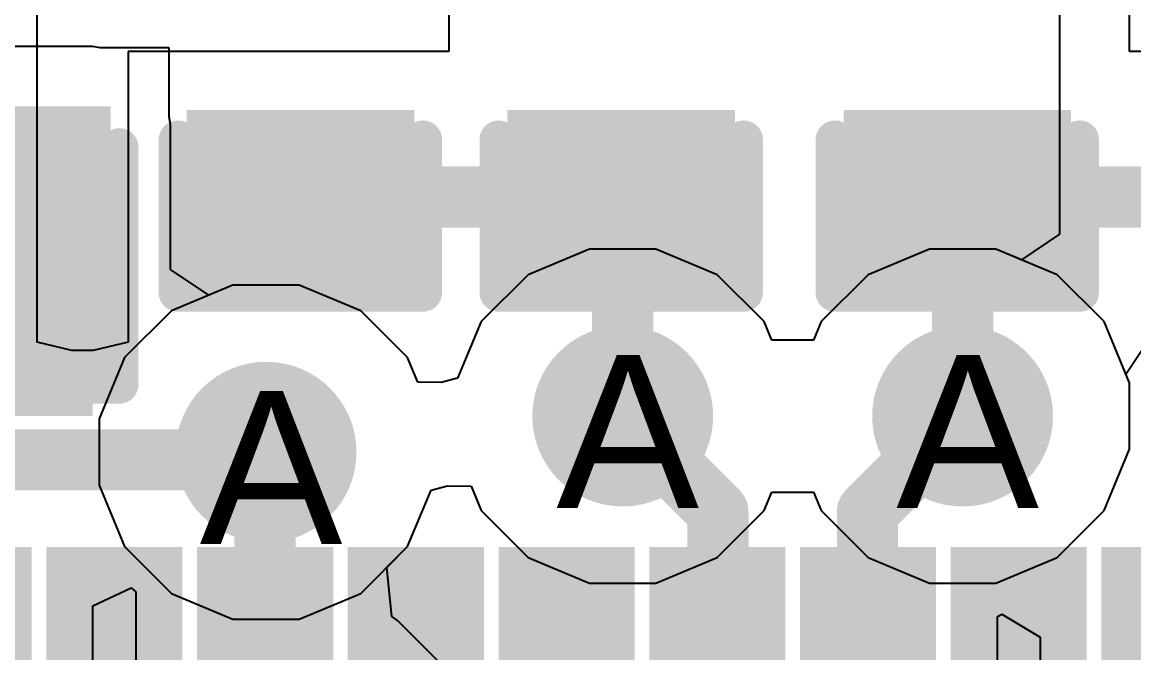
# Model space of a CAD drawing. Header units: inches. Extents: x 0 to 208, y 0 to 213.
# Drawn here: x 1.6133 to 1.7585, y 3.1545 to 3.237 of the extents above; entities that cross this region are included whole.
import ezdxf

# ---------------------------------------------------------------- set-up
doc = ezdxf.new("R2010")
doc.units = ezdxf.units.IN
doc.header["$MEASUREMENT"] = 0
for name, color, linetype in [('Bottom Layer', 5, 'Continuous'), ('Bottom Overlay', 54, 'Continuous'), ('Bottom Paste', 16, 'Continuous'), ('Bottom Solder', 6, 'Continuous'), ('Drill Drawing', 1, 'Continuous'), ('L2_GND1', 16, 'Continuous'), ('L3_SIG1', 76, 'Continuous'), ('L4_PWR', 90, 'Continuous'), ('L5_GND2', 156, 'Continuous'), ('L6_SIG2', 130, 'Continuous'), ('L7_GND3', 216, 'Continuous'), ('Top Layer', 1, 'Continuous'), ('Top Overlay', 2, 'Continuous'), ('Top Paste', 8, 'Continuous'), ('Top Solder', 216, 'Continuous'), ('Via Holes', 16, 'Continuous')]:
    doc.layers.add(name, color=color, linetype=linetype)
doc.styles.add('Arial', font='', dxfattribs={"height": 0.2})
doc.styles.get('Arial').set_extended_font_data('Arial')

# ---------------------------------------------------------------- blocks, each defined once
blk = doc.blocks.new('AS0B826_S78B_7H_8')
at = {"layer": 'Top Layer'}
for points in [[(-1.29627285, 1.0386207), (-1.28249335, 1.0386207), (-1.28249335, 0.9598807), (-1.29627285, 0.9598807)], [(-1.27658285, 1.0386207), (-1.26280335, 1.0386207), (-1.26280335, 0.9598807), (-1.27658285, 0.9598807)], [(-1.25690285, 1.0386207), (-1.24312335, 1.0386207), (-1.24312335, 0.9598807), (-1.25690285, 0.9598807)], [(-1.23721285, 1.0386207), (-1.22343335, 1.0386207), (-1.22343335, 0.9598807), (-1.23721285, 0.9598807)], [(-1.21753285, 1.0386207), (-1.20375335, 1.0386207), (-1.20375335, 0.9598807), (-1.21753285, 0.9598807)], [(-1.19784285, 1.0386207), (-1.18406335, 1.0386207), (-1.18406335, 0.9598807), (-1.19784285, 0.9598807)], [(-1.17816285, 1.0386207), (-1.16438335, 1.0386207), (-1.16438335, 0.9598807), (-1.17816285, 0.9598807)], [(-1.15847285, 1.0386207), (-1.14469335, 1.0386207), (-1.14469335, 0.9598807), (-1.15847285, 0.9598807)]]:
    blk.add_hatch(color=1, dxfattribs=at).paths.add_polyline_path(points)
at = {"layer": 'Top Paste'}
for points in [[(-1.29627285, 1.0386207), (-1.28249335, 1.0386207), (-1.28249335, 0.9598807), (-1.29627285, 0.9598807)], [(-1.27658285, 1.0386207), (-1.26280335, 1.0386207), (-1.26280335, 0.9598807), (-1.27658285, 0.9598807)], [(-1.25690285, 1.0386207), (-1.24312335, 1.0386207), (-1.24312335, 0.9598807), (-1.25690285, 0.9598807)], [(-1.23721285, 1.0386207), (-1.22343335, 1.0386207), (-1.22343335, 0.9598807), (-1.23721285, 0.9598807)], [(-1.21753285, 1.0386207), (-1.20375335, 1.0386207), (-1.20375335, 0.9598807), (-1.21753285, 0.9598807)], [(-1.19784285, 1.0386207), (-1.18406335, 1.0386207), (-1.18406335, 0.9598807), (-1.19784285, 0.9598807)], [(-1.17816285, 1.0386207), (-1.16438335, 1.0386207), (-1.16438335, 0.9598807), (-1.17816285, 0.9598807)], [(-1.15847285, 1.0386207), (-1.14469335, 1.0386207), (-1.14469335, 0.9598807), (-1.15847285, 0.9598807)]]:
    blk.add_hatch(color=8, dxfattribs=at).paths.add_polyline_path(points)
at = {"layer": 'Top Solder'}
for points in [[(-1.31795285, 1.0406207), (-1.30017335, 1.0406207), (-1.30017335, 0.9578807), (-1.31795285, 0.9578807)], [(-1.29827285, 1.0406207), (-1.28049335, 1.0406207), (-1.28049335, 0.9578807), (-1.29827285, 0.9578807)], [(-1.27858285, 1.0406207), (-1.26080335, 1.0406207), (-1.26080335, 0.9578807), (-1.27858285, 0.9578807)], [(-1.25890285, 1.0406207), (-1.24112335, 1.0406207), (-1.24112335, 0.9578807), (-1.25890285, 0.9578807)], [(-1.23921285, 1.0406207), (-1.22143335, 1.0406207), (-1.22143335, 0.9578807), (-1.23921285, 0.9578807)], [(-1.21953285, 1.0406207), (-1.20175335, 1.0406207), (-1.20175335, 0.9578807), (-1.21953285, 0.9578807)], [(-1.19984285, 1.0406207), (-1.18206335, 1.0406207), (-1.18206335, 0.9578807), (-1.19984285, 0.9578807)], [(-1.18016285, 1.0406207), (-1.16238335, 1.0406207), (-1.16238335, 0.9578807), (-1.18016285, 0.9578807)], [(-1.16047285, 1.0406207), (-1.14269335, 1.0406207), (-1.14269335, 0.9578807), (-1.16047285, 0.9578807)]]:
    blk.add_hatch(color=216, dxfattribs=at).paths.add_polyline_path(points)
blk = doc.blocks.new('C___0603_67')
at = {"layer": 'Top Layer'}
for points in [[(-0.0150009, 0.0175004), (-0.0150009, -0.0174996), (-0.0450009, -0.0174996), (-0.0450009, 0.0175004)], [(0.0449991, 0.0175004), (0.0449991, -0.0174996), (0.0149991, -0.0174996), (0.0149991, 0.0175004)]]:
    blk.add_hatch(color=1, dxfattribs=at).paths.add_polyline_path(points)
at = {"layer": 'Top Paste'}
for points in [[(-0.0150009, 0.0175004), (-0.0150009, -0.0174996), (-0.0450009, -0.0174996), (-0.0450009, 0.0175004)], [(0.0449991, 0.0175004), (0.0449991, -0.0174996), (0.0149991, -0.0174996), (0.0149991, 0.0175004)]]:
    blk.add_hatch(color=8, dxfattribs=at).paths.add_polyline_path(points)
at = {"layer": 'Top Solder'}
for points in [[(-0.0126387, 0.0198626), (-0.0126387, -0.0198618), (-0.0473631, -0.0198618), (-0.0473631, 0.0198626)], [(0.0473613, 0.0198626), (0.0473613, -0.0198618), (0.0126369, -0.0198618), (0.0126369, 0.0198626)]]:
    blk.add_hatch(color=216, dxfattribs=at).paths.add_polyline_path(points)
at = {"layer": 'Top Overlay'}
for points in [[(-0.0490009, -0.0209996, 0.005, 0.005, 0), (-0.0490009, 0.0210004, 0.005, 0.005, 0)], [(-0.0180009, 0.0210004, 0.005, 0.005, 0), (-0.0490009, 0.0210004, 0.005, 0.005, 0)], [(0.0489991, 0.0210004, 0.005, 0.005, 0), (0.0179991, 0.0210004, 0.005, 0.005, 0)], [(0.0489991, -0.0209996, 0.005, 0.005, 0), (0.0489991, 0.0210004, 0.005, 0.005, 0)], [(-0.0180009, -0.0209996, 0.005, 0.005, 0), (-0.0490009, -0.0209996, 0.005, 0.005, 0)], [(0.0489991, -0.0209996, 0.005, 0.005, 0), (0.0179991, -0.0209996, 0.005, 0.005, 0)]]:
    blk.add_lwpolyline(points, format="xyseb", dxfattribs=at)
for points in [[(-0.0502509, 0.0210004, 0.0025, 0.0025, 1), (-0.0477509, 0.0210004, 0.0025, 0.0025, 1)], [(-0.0502509, 0.0210004, 0.0025, 0.0025, 1), (-0.0477509, 0.0210004, 0.0025, 0.0025, 1)], [(-0.0192509, 0.0210004, 0.0025, 0.0025, 1), (-0.0167509, 0.0210004, 0.0025, 0.0025, 1)], [(0.0167491, 0.0210004, 0.0025, 0.0025, 1), (0.0192491, 0.0210004, 0.0025, 0.0025, 1)], [(0.0477491, 0.0210004, 0.0025, 0.0025, 1), (0.0502491, 0.0210004, 0.0025, 0.0025, 1)], [(0.0477491, 0.0210004, 0.0025, 0.0025, 1), (0.0502491, 0.0210004, 0.0025, 0.0025, 1)], [(-0.0502509, -0.0209996, 0.0025, 0.0025, 1), (-0.0477509, -0.0209996, 0.0025, 0.0025, 1)], [(-0.0502509, -0.0209996, 0.0025, 0.0025, 1), (-0.0477509, -0.0209996, 0.0025, 0.0025, 1)], [(-0.0192509, -0.0209996, 0.0025, 0.0025, 1), (-0.0167509, -0.0209996, 0.0025, 0.0025, 1)], [(0.0167491, -0.0209996, 0.0025, 0.0025, 1), (0.0192491, -0.0209996, 0.0025, 0.0025, 1)], [(0.0477491, -0.0209996, 0.0025, 0.0025, 1), (0.0502491, -0.0209996, 0.0025, 0.0025, 1)], [(0.0477491, -0.0209996, 0.0025, 0.0025, 1), (0.0502491, -0.0209996, 0.0025, 0.0025, 1)]]:
    blk.add_lwpolyline(points, format="xyseb", close=True, dxfattribs=at)
blk = doc.blocks.new('C___0402_B_390')
at = {"layer": 'Bottom Layer'}
for points in [[(-0.009499900000000002, 0.0124984), (-0.009499899999999999, -0.0125016), (-0.0274999, -0.0125016), (-0.0274999, 0.0124984)], [(0.0275001, 0.0124984), (0.0275001, -0.0125016), (0.009500100000000001, -0.0125016), (0.0095001, 0.0124984)]]:
    blk.add_hatch(color=5, dxfattribs=at).paths.add_polyline_path(points)
at = {"layer": 'Bottom Paste'}
for points in [[(-0.009499900000000002, 0.0124984), (-0.009499899999999999, -0.0125016), (-0.0274999, -0.0125016), (-0.0274999, 0.0124984)], [(0.0275001, 0.0124984), (0.0275001, -0.0125016), (0.009500100000000001, -0.0125016), (0.0095001, 0.0124984)]]:
    blk.add_hatch(color=16, dxfattribs=at).paths.add_polyline_path(points)
at = {"layer": 'Bottom Solder'}
for points in [[(-0.007137700000000001, 0.0148606), (-0.007137699999999999, -0.0148638), (-0.0298621, -0.0148638), (-0.0298621, 0.0148606)], [(0.0298623, 0.0148606), (0.0298623, -0.0148638), (0.007137900000000002, -0.0148638), (0.007137899999999998, 0.0148606)]]:
    blk.add_hatch(color=6, dxfattribs=at).paths.add_polyline_path(points)
at = {"layer": 'Bottom Overlay'}
for points in [[(-0.0309999, -0.0160016, 0.005, 0.005, 0), (-0.0309999, 0.0159984, 0.005, 0.005, 0)], [(-0.0109999, 0.0159984, 0.005, 0.005, 0), (-0.0309999, 0.0159984, 0.005, 0.005, 0)], [(0.0310001, 0.0159984, 0.005, 0.005, 0), (0.0110001, 0.0159984, 0.005, 0.005, 0)], [(0.0310001, -0.0160016, 0.005, 0.005, 0), (0.0310001, 0.0159984, 0.005, 0.005, 0)], [(-0.0109999, -0.0160016, 0.005, 0.005, 0), (-0.0309999, -0.0160016, 0.005, 0.005, 0)], [(0.0310001, -0.0160016, 0.005, 0.005, 0), (0.0110001, -0.0160016, 0.005, 0.005, 0)]]:
    blk.add_lwpolyline(points, format="xyseb", dxfattribs=at)
for points in [[(-0.0322499, 0.0159984, 0.0025, 0.0025, 1), (-0.0297499, 0.0159984, 0.0025, 0.0025, 1)], [(-0.0322499, 0.0159984, 0.0025, 0.0025, 1), (-0.0297499, 0.0159984, 0.0025, 0.0025, 1)], [(-0.0122499, 0.0159984, 0.0025, 0.0025, 1), (-0.0097499, 0.0159984, 0.0025, 0.0025, 1)], [(0.0097501, 0.0159984, 0.0025, 0.0025, 1), (0.0122501, 0.0159984, 0.0025, 0.0025, 1)], [(0.0297501, 0.0159984, 0.0025, 0.0025, 1), (0.0322501, 0.0159984, 0.0025, 0.0025, 1)], [(0.0297501, 0.0159984, 0.0025, 0.0025, 1), (0.0322501, 0.0159984, 0.0025, 0.0025, 1)], [(-0.0322499, -0.0160016, 0.0025, 0.0025, 1), (-0.0297499, -0.0160016, 0.0025, 0.0025, 1)], [(-0.0322499, -0.0160016, 0.0025, 0.0025, 1), (-0.0297499, -0.0160016, 0.0025, 0.0025, 1)], [(-0.0122499, -0.0160016, 0.0025, 0.0025, 1), (-0.0097499, -0.0160016, 0.0025, 0.0025, 1)], [(0.0097501, -0.0160016, 0.0025, 0.0025, 1), (0.0122501, -0.0160016, 0.0025, 0.0025, 1)], [(0.0297501, -0.0160016, 0.0025, 0.0025, 1), (0.0322501, -0.0160016, 0.0025, 0.0025, 1)], [(0.0297501, -0.0160016, 0.0025, 0.0025, 1), (0.0322501, -0.0160016, 0.0025, 0.0025, 1)]]:
    blk.add_lwpolyline(points, format="xyseb", close=True, dxfattribs=at)
blk = doc.blocks.new('C___0402_B_391')
at = {"layer": 'Bottom Layer'}
for points in [[(-0.009500000000000001, 0.0125011), (-0.009499999999999998, -0.0124989), (-0.0275, -0.0124989), (-0.0275, 0.0125011)], [(0.0275, 0.0125011), (0.0275, -0.0124989), (0.009500000000000001, -0.0124989), (0.009499999999999998, 0.0125011)]]:
    blk.add_hatch(color=5, dxfattribs=at).paths.add_polyline_path(points)
at = {"layer": 'Bottom Paste'}
for points in [[(-0.009500000000000001, 0.0125011), (-0.009499999999999998, -0.0124989), (-0.0275, -0.0124989), (-0.0275, 0.0125011)], [(0.0275, 0.0125011), (0.0275, -0.0124989), (0.009500000000000001, -0.0124989), (0.009499999999999998, 0.0125011)]]:
    blk.add_hatch(color=16, dxfattribs=at).paths.add_polyline_path(points)
at = {"layer": 'Bottom Solder'}
for points in [[(-0.007137800000000001, 0.0148633), (-0.007137799999999999, -0.0148611), (-0.0298622, -0.0148611), (-0.0298622, 0.0148633)], [(0.0298622, 0.0148633), (0.0298622, -0.0148611), (0.007137800000000001, -0.0148611), (0.007137799999999999, 0.0148633)]]:
    blk.add_hatch(color=6, dxfattribs=at).paths.add_polyline_path(points)
at = {"layer": 'Bottom Overlay'}
for points in [[(-0.031, -0.0159989, 0.005, 0.005, 0), (-0.031, 0.0160011, 0.005, 0.005, 0)], [(-0.011, 0.0160011, 0.005, 0.005, 0), (-0.031, 0.0160011, 0.005, 0.005, 0)], [(0.031, 0.0160011, 0.005, 0.005, 0), (0.011, 0.0160011, 0.005, 0.005, 0)], [(0.031, -0.0159989, 0.005, 0.005, 0), (0.031, 0.0160011, 0.005, 0.005, 0)], [(-0.011, -0.0159989, 0.005, 0.005, 0), (-0.031, -0.0159989, 0.005, 0.005, 0)], [(0.031, -0.0159989, 0.005, 0.005, 0), (0.011, -0.0159989, 0.005, 0.005, 0)]]:
    blk.add_lwpolyline(points, format="xyseb", dxfattribs=at)
for points in [[(-0.03225, 0.0160011, 0.0025, 0.0025, 1), (-0.02975, 0.0160011, 0.0025, 0.0025, 1)], [(-0.03225, 0.0160011, 0.0025, 0.0025, 1), (-0.02975, 0.0160011, 0.0025, 0.0025, 1)], [(-0.01225, 0.0160011, 0.0025, 0.0025, 1), (-0.00975, 0.0160011, 0.0025, 0.0025, 1)], [(0.00975, 0.0160011, 0.0025, 0.0025, 1), (0.01225, 0.0160011, 0.0025, 0.0025, 1)], [(0.02975, 0.0160011, 0.0025, 0.0025, 1), (0.03225, 0.0160011, 0.0025, 0.0025, 1)], [(0.02975, 0.0160011, 0.0025, 0.0025, 1), (0.03225, 0.0160011, 0.0025, 0.0025, 1)], [(-0.03225, -0.0159989, 0.0025, 0.0025, 1), (-0.02975, -0.0159989, 0.0025, 0.0025, 1)], [(-0.03225, -0.0159989, 0.0025, 0.0025, 1), (-0.02975, -0.0159989, 0.0025, 0.0025, 1)], [(-0.01225, -0.0159989, 0.0025, 0.0025, 1), (-0.00975, -0.0159989, 0.0025, 0.0025, 1)], [(0.00975, -0.0159989, 0.0025, 0.0025, 1), (0.01225, -0.0159989, 0.0025, 0.0025, 1)], [(0.02975, -0.0159989, 0.0025, 0.0025, 1), (0.03225, -0.0159989, 0.0025, 0.0025, 1)], [(0.02975, -0.0159989, 0.0025, 0.0025, 1), (0.03225, -0.0159989, 0.0025, 0.0025, 1)]]:
    blk.add_lwpolyline(points, format="xyseb", close=True, dxfattribs=at)
blk = doc.blocks.new('CAP_0402_B_562')
at = {"layer": 'Bottom Layer'}
for points in [[(-0.009500800000000002, 0.0124993), (-0.009500799999999998, -0.0125007), (-0.0275008, -0.0125007), (-0.0275008, 0.0124993)], [(0.0274992, 0.0124993), (0.0274992, -0.0125007), (0.009499200000000001, -0.0125007), (0.0094992, 0.0124993)]]:
    blk.add_hatch(color=5, dxfattribs=at).paths.add_polyline_path(points)
at = {"layer": 'Bottom Paste'}
for points in [[(-0.009500800000000002, 0.0124993), (-0.009500799999999998, -0.0125007), (-0.0275008, -0.0125007), (-0.0275008, 0.0124993)], [(0.0274992, 0.0124993), (0.0274992, -0.0125007), (0.009499200000000001, -0.0125007), (0.0094992, 0.0124993)]]:
    blk.add_hatch(color=16, dxfattribs=at).paths.add_polyline_path(points)
at = {"layer": 'Bottom Solder'}
for points in [[(-0.007138600000000002, 0.0148615), (-0.007138599999999998, -0.0148629), (-0.029863, -0.0148629), (-0.029863, 0.0148615)], [(0.0298614, 0.0148615), (0.0298614, -0.0148629), (0.007137000000000002, -0.0148629), (0.007136999999999998, 0.0148615)]]:
    blk.add_hatch(color=6, dxfattribs=at).paths.add_polyline_path(points)
at = {"layer": 'Bottom Overlay'}
for points in [[(-0.0110008, 0.0159993, 0.005, 0.005, 0), (-0.0310008, 0.0159993, 0.005, 0.005, 0)], [(-0.0310008, -0.0160007, 0.005, 0.005, 0), (-0.0310008, 0.0159993, 0.005, 0.005, 0)], [(0.0309992, 0.0159993, 0.005, 0.005, 0), (0.0109992, 0.0159993, 0.005, 0.005, 0)], [(0.0309992, -0.0160007, 0.005, 0.005, 0), (0.0309992, 0.0159993, 0.005, 0.005, 0)], [(-0.0110008, -0.0160007, 0.005, 0.005, 0), (-0.0310008, -0.0160007, 0.005, 0.005, 0)], [(0.0309992, -0.0160007, 0.005, 0.005, 0), (0.0109992, -0.0160007, 0.005, 0.005, 0)]]:
    blk.add_lwpolyline(points, format="xyseb", dxfattribs=at)
for points in [[(-0.0322508, 0.0159993, 0.0025, 0.0025, 1), (-0.0297508, 0.0159993, 0.0025, 0.0025, 1)], [(-0.0322508, 0.0159993, 0.0025, 0.0025, 1), (-0.0297508, 0.0159993, 0.0025, 0.0025, 1)], [(-0.0122508, 0.0159993, 0.0025, 0.0025, 1), (-0.0097508, 0.0159993, 0.0025, 0.0025, 1)], [(0.0097492, 0.0159993, 0.0025, 0.0025, 1), (0.0122492, 0.0159993, 0.0025, 0.0025, 1)], [(0.0297492, 0.0159993, 0.0025, 0.0025, 1), (0.0322492, 0.0159993, 0.0025, 0.0025, 1)], [(0.0297492, 0.0159993, 0.0025, 0.0025, 1), (0.0322492, 0.0159993, 0.0025, 0.0025, 1)], [(-0.0322508, -0.0160007, 0.0025, 0.0025, 1), (-0.0297508, -0.0160007, 0.0025, 0.0025, 1)], [(-0.0322508, -0.0160007, 0.0025, 0.0025, 1), (-0.0297508, -0.0160007, 0.0025, 0.0025, 1)], [(-0.0122508, -0.0160007, 0.0025, 0.0025, 1), (-0.0097508, -0.0160007, 0.0025, 0.0025, 1)], [(0.0097492, -0.0160007, 0.0025, 0.0025, 1), (0.0122492, -0.0160007, 0.0025, 0.0025, 1)], [(0.0297492, -0.0160007, 0.0025, 0.0025, 1), (0.0322492, -0.0160007, 0.0025, 0.0025, 1)], [(0.0297492, -0.0160007, 0.0025, 0.0025, 1), (0.0322492, -0.0160007, 0.0025, 0.0025, 1)]]:
    blk.add_lwpolyline(points, format="xyseb", close=True, dxfattribs=at)

msp = doc.modelspace()

# ---------------------------------------------------------------- hatches: boundary and pattern name
at = {"layer": 'Bottom Layer'}
h = msp.add_hatch(color=5, dxfattribs=at)
edge = h.paths.add_edge_path()
edge.add_arc((1.6917458, 3.1854822), 0.011811, 0, 360)
h = msp.add_hatch(color=5, dxfattribs=at)
edge = h.paths.add_edge_path()
edge.add_arc((1.7361358, 3.1854822), 0.011811, 0, 360)
h = msp.add_hatch(color=5, dxfattribs=at)
edge = h.paths.add_edge_path()
edge.add_arc((1.6451698, 3.1807762), 0.011811, 0, 360)
at = {"layer": 'L2_GND1'}
h = msp.add_hatch(color=16, dxfattribs=at)
edge = h.paths.add_edge_path()
edge.add_arc((1.6917458, 3.1854822), 0.011811, 0, 360)
h = msp.add_hatch(color=16, dxfattribs=at)
edge = h.paths.add_edge_path()
edge.add_arc((1.7361358, 3.1854822), 0.011811, 0, 360)
h = msp.add_hatch(color=16, dxfattribs=at)
edge = h.paths.add_edge_path()
edge.add_arc((1.6451698, 3.1807762), 0.011811, 0, 360)
at = {"layer": 'L3_SIG1'}
h = msp.add_hatch(color=76, dxfattribs=at)
edge = h.paths.add_edge_path()
edge.add_arc((1.6917458, 3.1854822), 0.011811, 0, 360)
h = msp.add_hatch(color=76, dxfattribs=at)
edge = h.paths.add_edge_path()
edge.add_arc((1.7361358, 3.1854822), 0.011811, 0, 360)
h = msp.add_hatch(color=76, dxfattribs=at)
edge = h.paths.add_edge_path()
edge.add_arc((1.6451698, 3.1807762), 0.011811, 0, 360)
at = {"layer": 'L4_PWR'}
h = msp.add_hatch(color=90, dxfattribs=at)
edge = h.paths.add_edge_path()
edge.add_arc((1.6917458, 3.1854822), 0.011811, 0, 360)
h = msp.add_hatch(color=90, dxfattribs=at)
edge = h.paths.add_edge_path()
edge.add_arc((1.7361358, 3.1854822), 0.011811, 0, 360)
h = msp.add_hatch(color=90, dxfattribs=at)
edge = h.paths.add_edge_path()
edge.add_arc((1.6451698, 3.1807762), 0.011811, 0, 360)
at = {"layer": 'L5_GND2'}
h = msp.add_hatch(color=156, dxfattribs=at)
edge = h.paths.add_edge_path()
edge.add_arc((1.6917458, 3.1854822), 0.011811, 0, 360)
h = msp.add_hatch(color=156, dxfattribs=at)
edge = h.paths.add_edge_path()
edge.add_arc((1.7361358, 3.1854822), 0.011811, 0, 360)
h = msp.add_hatch(color=156, dxfattribs=at)
edge = h.paths.add_edge_path()
edge.add_arc((1.6451698, 3.1807762), 0.011811, 0, 360)
at = {"layer": 'L6_SIG2'}
h = msp.add_hatch(color=130, dxfattribs=at)
edge = h.paths.add_edge_path()
edge.add_arc((1.6917458, 3.1854822), 0.011811, 0, 360)
h = msp.add_hatch(color=130, dxfattribs=at)
edge = h.paths.add_edge_path()
edge.add_arc((1.7361358, 3.1854822), 0.011811, 0, 360)
h = msp.add_hatch(color=130, dxfattribs=at)
edge = h.paths.add_edge_path()
edge.add_arc((1.6451698, 3.1807762), 0.011811, 0, 360)
at = {"layer": 'L7_GND3'}
h = msp.add_hatch(color=216, dxfattribs=at)
edge = h.paths.add_edge_path()
edge.add_arc((1.6917458, 3.1854822), 0.011811, 0, 360)
h = msp.add_hatch(color=216, dxfattribs=at)
edge = h.paths.add_edge_path()
edge.add_arc((1.7361358, 3.1854822), 0.011811, 0, 360)
h = msp.add_hatch(color=216, dxfattribs=at)
edge = h.paths.add_edge_path()
edge.add_arc((1.6451698, 3.1807762), 0.011811, 0, 360)
at = {"layer": 'Top Layer'}
msp.add_hatch(color=1, dxfattribs=at).paths.add_polyline_path([(1.5435258, 3.1854822), (1.6225018, 3.1854822), (1.6225018, 3.2236202), (1.5435258, 3.2236202)])
h = msp.add_hatch(color=1, dxfattribs=at)
edge = h.paths.add_edge_path()
edge.add_arc((1.6917458, 3.1854822), 0.011811, 0, 360)
h = msp.add_hatch(color=1, dxfattribs=at)
edge = h.paths.add_edge_path()
edge.add_arc((1.7361358, 3.1854822), 0.011811, 0, 360)
h = msp.add_hatch(color=1, dxfattribs=at)
edge = h.paths.add_edge_path()
edge.add_arc((1.6451698, 3.1807762), 0.011811, 0, 360)
at = {"layer": 'Via Holes'}
h = msp.add_hatch(color=7, dxfattribs=at)
edge = h.paths.add_edge_path()
edge.add_arc((1.6917458, 3.1854822), 0.0059055, 0, 360)
h = msp.add_hatch(color=7, dxfattribs=at)
edge = h.paths.add_edge_path()
edge.add_arc((1.7361358, 3.1854822), 0.0059055, 0, 360)
h = msp.add_hatch(color=7, dxfattribs=at)
edge = h.paths.add_edge_path()
edge.add_arc((1.6451698, 3.1807762), 0.0059055, 0, 360)

# ---------------------------------------------------------------- linework, layer by layer
at = {"layer": 'Bottom Layer'}
for p, q in [((1.6690458, 3.2701302), (1.6690458, 3.2331302)), ((1.7579418, 3.2331302), (1.7579418, 3.2701302)), ((1.6152538, 3.1951303), (1.6152538, 3.2411453)), ((1.6690458, 3.2331302), (1.6271498, 3.2331302)), ((1.6271498, 3.2331302), (1.6271498, 3.1951303)), ((1.7998378, 3.2331302), (1.7579418, 3.2331302)), ((1.6198066, 3.1940505), (1.6152538, 3.1951303)), ((1.6271498, 3.1951303), (1.622597, 3.1940505)), ((1.7574696, 3.1909728), (1.7602475, 3.1951302)), ((1.622597, 3.1940505), (1.6198066, 3.1940505)), ((1.7579468, 3.1898207), (1.7574696, 3.1909728)), ((1.7579468, 3.1811437), (1.7579468, 3.1898207)), ((1.7546263, 3.1731273), (1.7579468, 3.1811437)), ((1.6667264, 3.1758236), (1.668863, 3.1763933)), ((1.668863, 3.1763933), (1.6719325, 3.1763209)), ((1.6719325, 3.1763209), (1.6732553, 3.1731273)), ((1.6636603, 3.1684213), (1.6667264, 3.1758236)), ((1.7102363, 3.1731273), (1.7112348, 3.1755379)), ((1.7112348, 3.1755379), (1.7166468, 3.1755379)), ((1.7166468, 3.1755379), (1.7176453, 3.1731273)), ((1.6732553, 3.1731273), (1.6793909, 3.1669917)), ((1.7041007, 3.1669917), (1.7102363, 3.1731273)), ((1.7176453, 3.1731273), (1.7237809, 3.1669917)), ((1.7484907, 3.1669917), (1.7546263, 3.1731273)), ((1.6609498, 3.1657108), (1.6636603, 3.1684213)), ((1.6793909, 3.1669917), (1.6874073, 3.1636712)), ((1.6960843, 3.1636712), (1.7041007, 3.1669917)), ((1.7237809, 3.1669917), (1.7317973, 3.1636712)), ((1.7404743, 3.1636712), (1.7484907, 3.1669917)), ((1.6615839, 3.1592737), (1.6609498, 3.1657108)), ((1.6874073, 3.1636712), (1.6960843, 3.1636712)), ((1.7317973, 3.1636712), (1.7404743, 3.1636712)), ((1.6623293, 3.1587757), (1.6615839, 3.1592737)), ((1.674695, 3.1464099), (1.6623293, 3.1587757))]:
    msp.add_line(p, q, dxfattribs=at)
for points in [[(1.6496498, 3.2141302, 0.008, 0.008, 0), (1.6915458, 3.2141302, 0.008, 0.008, 0)], [(1.6915458, 3.2141302, 0.008, 0.008, 0), (1.6917458, 3.2139302, 0.008, 0.008, 0)], [(1.6917458, 3.1854822, 0.008, 0.008, 0), (1.6917458, 3.2139302, 0.008, 0.008, 0)], [(1.7354418, 3.2141302, 0.008, 0.008, 0), (1.7361358, 3.2134362, 0.008, 0.008, 0)], [(1.7354418, 3.2141302, 0.008, 0.008, 0), (1.7773378, 3.2141302, 0.008, 0.008, 0)], [(1.7361358, 3.1854822, 0.008, 0.008, 0), (1.7361358, 3.2134362, 0.008, 0.008, 0)], [(1.7361358, 3.1854822, 0.008, 0.008, 0), (1.7371018, 3.1854822, 0.008, 0.008, 0)], [(1.7371018, 3.1854822, 0.008, 0.008, 0), (1.7371358, 3.1854482, 0.008, 0.008, 0)], [(1.6025978, 3.1797762, 0.008, 0.008, 0), (1.6451698, 3.1797762, 0.008, 0.008, 0)]]:
    msp.add_lwpolyline(points, format="xyseb", dxfattribs=at)
for points in [[(1.6476498, 3.2141302, 0.004, 0.004, 1), (1.6516498, 3.2141302, 0.004, 0.004, 1)], [(1.6895458, 3.2141302, 0.004, 0.004, 1), (1.6935458, 3.2141302, 0.004, 0.004, 1)], [(1.6895458, 3.2141302, 0.004, 0.004, 1), (1.6935458, 3.2141302, 0.004, 0.004, 1)], [(1.6897458, 3.2139302, 0.004, 0.004, 1), (1.6937458, 3.2139302, 0.004, 0.004, 1)], [(1.6897458, 3.2139302, 0.004, 0.004, 1), (1.6937458, 3.2139302, 0.004, 0.004, 1)], [(1.7334418, 3.2141302, 0.004, 0.004, 1), (1.7374418, 3.2141302, 0.004, 0.004, 1)], [(1.7334418, 3.2141302, 0.004, 0.004, 1), (1.7374418, 3.2141302, 0.004, 0.004, 1)], [(1.7341358, 3.2134362, 0.004, 0.004, 1), (1.7381358, 3.2134362, 0.004, 0.004, 1)], [(1.7341358, 3.2134362, 0.004, 0.004, 1), (1.7381358, 3.2134362, 0.004, 0.004, 1)], [(1.6897458, 3.1854822, 0.004, 0.004, 1), (1.6937458, 3.1854822, 0.004, 0.004, 1)], [(1.7341358, 3.1854822, 0.004, 0.004, 1), (1.7381358, 3.1854822, 0.004, 0.004, 1)], [(1.7341358, 3.1854822, 0.004, 0.004, 1), (1.7381358, 3.1854822, 0.004, 0.004, 1)], [(1.7351018, 3.1854822, 0.004, 0.004, 1), (1.7391018, 3.1854822, 0.004, 0.004, 1)], [(1.7351018, 3.1854822, 0.004, 0.004, 1), (1.7391018, 3.1854822, 0.004, 0.004, 1)], [(1.7351358, 3.1854482, 0.004, 0.004, 1), (1.7391358, 3.1854482, 0.004, 0.004, 1)], [(1.6431698, 3.1797762, 0.004, 0.004, 1), (1.6471698, 3.1797762, 0.004, 0.004, 1)]]:
    msp.add_lwpolyline(points, format="xyseb", close=True, dxfattribs=at)
at = {"layer": 'L2_GND1'}
for p, q in [((1.6874073, 3.2072932), (1.6793909, 3.2039727)), ((1.6960843, 3.2072932), (1.6874073, 3.2072932)), ((1.7041007, 3.2039727), (1.6960843, 3.2072932)), ((1.7317973, 3.2072932), (1.7237809, 3.2039727)), ((1.7404743, 3.2072932), (1.7317973, 3.2072932)), ((1.7484907, 3.2039727), (1.7404743, 3.2072932)), ((1.6793909, 3.2039727), (1.6732553, 3.1978371)), ((1.7102363, 3.1978371), (1.7041007, 3.2039727)), ((1.7237809, 3.2039727), (1.7176453, 3.1978371)), ((1.7546263, 3.1978371), (1.7484907, 3.2039727)), ((1.6408313, 3.2025872), (1.6328149, 3.1992667)), ((1.6495083, 3.2025872), (1.6408313, 3.2025872)), ((1.6575247, 3.1992667), (1.6495083, 3.2025872)), ((1.6328149, 3.1992667), (1.6266793, 3.1931311)), ((1.6636603, 3.1931311), (1.6575247, 3.1992667)), ((1.6732553, 3.1978371), (1.6701892, 3.1904348)), ((1.7112348, 3.1954265), (1.7102363, 3.1978371)), ((1.7176453, 3.1978371), (1.7166468, 3.1954265)), ((1.7579468, 3.1898207), (1.7546263, 3.1978371)), ((1.7166468, 3.1954265), (1.7112348, 3.1954265)), ((1.6266793, 3.1931311), (1.6233588, 3.1851147)), ((1.6649831, 3.1899375), (1.6636603, 3.1931311)), ((1.6680526, 3.1898651), (1.6649831, 3.1899375)), ((1.6701892, 3.1904348), (1.6680526, 3.1898651)), ((1.7579468, 3.1811437), (1.7579468, 3.1898207)), ((1.6233588, 3.1851147), (1.6233588, 3.1764377)), ((1.7546263, 3.1731273), (1.7579468, 3.1811437)), ((1.6233588, 3.1764377), (1.6266793, 3.1684213)), ((1.6667264, 3.1758236), (1.668863, 3.1763933)), ((1.668863, 3.1763933), (1.6719325, 3.1763209)), ((1.6719325, 3.1763209), (1.6732553, 3.1731273)), ((1.6636603, 3.1684213), (1.6667264, 3.1758236)), ((1.7102363, 3.1731273), (1.7112348, 3.1755379)), ((1.7112348, 3.1755379), (1.7166468, 3.1755379)), ((1.7166468, 3.1755379), (1.7176453, 3.1731273)), ((1.6732553, 3.1731273), (1.6793909, 3.1669917)), ((1.7041007, 3.1669917), (1.7102363, 3.1731273)), ((1.7176453, 3.1731273), (1.7237809, 3.1669917)), ((1.7484907, 3.1669917), (1.7546263, 3.1731273)), ((1.6266793, 3.1684213), (1.6328149, 3.1622857)), ((1.6575247, 3.1622857), (1.6636603, 3.1684213)), ((1.6793909, 3.1669917), (1.6874073, 3.1636712)), ((1.6960843, 3.1636712), (1.7041007, 3.1669917)), ((1.7237809, 3.1669917), (1.7317973, 3.1636712)), ((1.7404743, 3.1636712), (1.7484907, 3.1669917)), ((1.6874073, 3.1636712), (1.6960843, 3.1636712)), ((1.7317973, 3.1636712), (1.7404743, 3.1636712)), ((1.6328149, 3.1622857), (1.6408313, 3.1589652)), ((1.6495083, 3.1589652), (1.6575247, 3.1622857)), ((1.6408313, 3.1589652), (1.6495083, 3.1589652))]:
    msp.add_line(p, q, dxfattribs=at)
at = {"layer": 'L3_SIG1'}
for p, q in [((1.6874073, 3.2072932), (1.6793909, 3.2039727)), ((1.6960843, 3.2072932), (1.6874073, 3.2072932)), ((1.7041007, 3.2039727), (1.6960843, 3.2072932)), ((1.7317973, 3.2072932), (1.7237809, 3.2039727)), ((1.7404743, 3.2072932), (1.7317973, 3.2072932)), ((1.7484907, 3.2039727), (1.7404743, 3.2072932)), ((1.6793909, 3.2039727), (1.6732553, 3.1978371)), ((1.7102363, 3.1978371), (1.7041007, 3.2039727)), ((1.7237809, 3.2039727), (1.7176453, 3.1978371)), ((1.7546263, 3.1978371), (1.7484907, 3.2039727)), ((1.6408313, 3.2025872), (1.6328149, 3.1992667)), ((1.6495083, 3.2025872), (1.6408313, 3.2025872)), ((1.6575247, 3.1992667), (1.6495083, 3.2025872)), ((1.6328149, 3.1992667), (1.6266793, 3.1931311)), ((1.6636603, 3.1931311), (1.6575247, 3.1992667)), ((1.6732553, 3.1978371), (1.6701892, 3.1904348)), ((1.7112348, 3.1954265), (1.7102363, 3.1978371)), ((1.7176453, 3.1978371), (1.7166468, 3.1954265)), ((1.7579468, 3.1898207), (1.7546263, 3.1978371)), ((1.7166468, 3.1954265), (1.7112348, 3.1954265)), ((1.6266793, 3.1931311), (1.6233588, 3.1851147)), ((1.6649831, 3.1899375), (1.6636603, 3.1931311)), ((1.6680526, 3.1898651), (1.6649831, 3.1899375)), ((1.6701892, 3.1904348), (1.6680526, 3.1898651)), ((1.7579468, 3.1811437), (1.7579468, 3.1898207)), ((1.6233588, 3.1851147), (1.6233588, 3.1764377)), ((1.7546263, 3.1731273), (1.7579468, 3.1811437)), ((1.6233588, 3.1764377), (1.6266793, 3.1684213)), ((1.6667264, 3.1758236), (1.668863, 3.1763933)), ((1.668863, 3.1763933), (1.6719325, 3.1763209)), ((1.6719325, 3.1763209), (1.6732553, 3.1731273)), ((1.6636603, 3.1684213), (1.6667264, 3.1758236)), ((1.7102363, 3.1731273), (1.7112348, 3.1755379)), ((1.7112348, 3.1755379), (1.7166468, 3.1755379)), ((1.7166468, 3.1755379), (1.7176453, 3.1731273)), ((1.6732553, 3.1731273), (1.6793909, 3.1669917)), ((1.7041007, 3.1669917), (1.7102363, 3.1731273)), ((1.7176453, 3.1731273), (1.7237809, 3.1669917)), ((1.7484907, 3.1669917), (1.7546263, 3.1731273)), ((1.6266793, 3.1684213), (1.6328149, 3.1622857)), ((1.6575247, 3.1622857), (1.6636603, 3.1684213)), ((1.6793909, 3.1669917), (1.6874073, 3.1636712)), ((1.6960843, 3.1636712), (1.7041007, 3.1669917)), ((1.7237809, 3.1669917), (1.7317973, 3.1636712)), ((1.7404743, 3.1636712), (1.7484907, 3.1669917)), ((1.6874073, 3.1636712), (1.6960843, 3.1636712)), ((1.7317973, 3.1636712), (1.7404743, 3.1636712)), ((1.6328149, 3.1622857), (1.6408313, 3.1589652)), ((1.6495083, 3.1589652), (1.6575247, 3.1622857)), ((1.6408313, 3.1589652), (1.6495083, 3.1589652))]:
    msp.add_line(p, q, dxfattribs=at)
at = {"layer": 'L4_PWR'}
for p, q in [((1.6874073, 3.2072932), (1.6793909, 3.2039727)), ((1.6960843, 3.2072932), (1.6874073, 3.2072932)), ((1.7041007, 3.2039727), (1.6960843, 3.2072932)), ((1.7317973, 3.2072932), (1.7237809, 3.2039727)), ((1.7404743, 3.2072932), (1.7317973, 3.2072932)), ((1.7484907, 3.2039727), (1.7404743, 3.2072932)), ((1.6793909, 3.2039727), (1.6732553, 3.1978371)), ((1.7102363, 3.1978371), (1.7041007, 3.2039727)), ((1.7237809, 3.2039727), (1.7176453, 3.1978371)), ((1.7546263, 3.1978371), (1.7484907, 3.2039727)), ((1.6408313, 3.2025872), (1.6328149, 3.1992667)), ((1.6495083, 3.2025872), (1.6408313, 3.2025872)), ((1.6575247, 3.1992667), (1.6495083, 3.2025872)), ((1.6328149, 3.1992667), (1.6266793, 3.1931311)), ((1.6636603, 3.1931311), (1.6575247, 3.1992667)), ((1.6732553, 3.1978371), (1.6701892, 3.1904348)), ((1.7112348, 3.1954265), (1.7102363, 3.1978371)), ((1.7176453, 3.1978371), (1.7166468, 3.1954265)), ((1.7579468, 3.1898207), (1.7546263, 3.1978371)), ((1.7166468, 3.1954265), (1.7112348, 3.1954265)), ((1.6266793, 3.1931311), (1.6233588, 3.1851147)), ((1.6649831, 3.1899375), (1.6636603, 3.1931311)), ((1.6680526, 3.1898651), (1.6649831, 3.1899375)), ((1.6701892, 3.1904348), (1.6680526, 3.1898651)), ((1.7579468, 3.1811437), (1.7579468, 3.1898207)), ((1.6233588, 3.1851147), (1.6233588, 3.1764377)), ((1.7546263, 3.1731273), (1.7579468, 3.1811437)), ((1.6233588, 3.1764377), (1.6266793, 3.1684213)), ((1.6667264, 3.1758236), (1.668863, 3.1763933)), ((1.668863, 3.1763933), (1.6719325, 3.1763209)), ((1.6719325, 3.1763209), (1.6732553, 3.1731273)), ((1.6636603, 3.1684213), (1.6667264, 3.1758236)), ((1.7102363, 3.1731273), (1.7112348, 3.1755379)), ((1.7112348, 3.1755379), (1.7166468, 3.1755379)), ((1.7166468, 3.1755379), (1.7176453, 3.1731273)), ((1.6732553, 3.1731273), (1.6793909, 3.1669917)), ((1.7041007, 3.1669917), (1.7102363, 3.1731273)), ((1.7176453, 3.1731273), (1.7237809, 3.1669917)), ((1.7484907, 3.1669917), (1.7546263, 3.1731273)), ((1.6266793, 3.1684213), (1.6328149, 3.1622857)), ((1.6575247, 3.1622857), (1.6636603, 3.1684213)), ((1.6793909, 3.1669917), (1.6874073, 3.1636712)), ((1.6960843, 3.1636712), (1.7041007, 3.1669917)), ((1.7237809, 3.1669917), (1.7317973, 3.1636712)), ((1.7404743, 3.1636712), (1.7484907, 3.1669917)), ((1.6874073, 3.1636712), (1.6960843, 3.1636712)), ((1.7317973, 3.1636712), (1.7404743, 3.1636712)), ((1.6328149, 3.1622857), (1.6408313, 3.1589652)), ((1.6495083, 3.1589652), (1.6575247, 3.1622857)), ((1.6408313, 3.1589652), (1.6495083, 3.1589652))]:
    msp.add_line(p, q, dxfattribs=at)
at = {"layer": 'L5_GND2'}
for p, q in [((1.6874073, 3.2072932), (1.6793909, 3.2039727)), ((1.6960843, 3.2072932), (1.6874073, 3.2072932)), ((1.7041007, 3.2039727), (1.6960843, 3.2072932)), ((1.7317973, 3.2072932), (1.7237809, 3.2039727)), ((1.7404743, 3.2072932), (1.7317973, 3.2072932)), ((1.7484907, 3.2039727), (1.7404743, 3.2072932)), ((1.6793909, 3.2039727), (1.6732553, 3.1978371)), ((1.7102363, 3.1978371), (1.7041007, 3.2039727)), ((1.7237809, 3.2039727), (1.7176453, 3.1978371)), ((1.7546263, 3.1978371), (1.7484907, 3.2039727)), ((1.6408313, 3.2025872), (1.6328149, 3.1992667)), ((1.6495083, 3.2025872), (1.6408313, 3.2025872)), ((1.6575247, 3.1992667), (1.6495083, 3.2025872)), ((1.6328149, 3.1992667), (1.6266793, 3.1931311)), ((1.6636603, 3.1931311), (1.6575247, 3.1992667)), ((1.6732553, 3.1978371), (1.6701892, 3.1904348)), ((1.7112348, 3.1954265), (1.7102363, 3.1978371)), ((1.7176453, 3.1978371), (1.7166468, 3.1954265)), ((1.7579468, 3.1898207), (1.7546263, 3.1978371)), ((1.7166468, 3.1954265), (1.7112348, 3.1954265)), ((1.6266793, 3.1931311), (1.6233588, 3.1851147)), ((1.6649831, 3.1899375), (1.6636603, 3.1931311)), ((1.6680526, 3.1898651), (1.6649831, 3.1899375)), ((1.6701892, 3.1904348), (1.6680526, 3.1898651)), ((1.7579468, 3.1811437), (1.7579468, 3.1898207)), ((1.6233588, 3.1851147), (1.6233588, 3.1764377)), ((1.7546263, 3.1731273), (1.7579468, 3.1811437)), ((1.6233588, 3.1764377), (1.6266793, 3.1684213)), ((1.6667264, 3.1758236), (1.668863, 3.1763933)), ((1.668863, 3.1763933), (1.6719325, 3.1763209)), ((1.6719325, 3.1763209), (1.6732553, 3.1731273)), ((1.6636603, 3.1684213), (1.6667264, 3.1758236)), ((1.7102363, 3.1731273), (1.7112348, 3.1755379)), ((1.7112348, 3.1755379), (1.7166468, 3.1755379)), ((1.7166468, 3.1755379), (1.7176453, 3.1731273)), ((1.6732553, 3.1731273), (1.6793909, 3.1669917)), ((1.7041007, 3.1669917), (1.7102363, 3.1731273)), ((1.7176453, 3.1731273), (1.7237809, 3.1669917)), ((1.7484907, 3.1669917), (1.7546263, 3.1731273)), ((1.6266793, 3.1684213), (1.6328149, 3.1622857)), ((1.6575247, 3.1622857), (1.6636603, 3.1684213)), ((1.6793909, 3.1669917), (1.6874073, 3.1636712)), ((1.6960843, 3.1636712), (1.7041007, 3.1669917)), ((1.7237809, 3.1669917), (1.7317973, 3.1636712)), ((1.7404743, 3.1636712), (1.7484907, 3.1669917)), ((1.6874073, 3.1636712), (1.6960843, 3.1636712)), ((1.7317973, 3.1636712), (1.7404743, 3.1636712)), ((1.6328149, 3.1622857), (1.6408313, 3.1589652)), ((1.6495083, 3.1589652), (1.6575247, 3.1622857)), ((1.6408313, 3.1589652), (1.6495083, 3.1589652))]:
    msp.add_line(p, q, dxfattribs=at)
at = {"layer": 'L6_SIG2'}
for p, q in [((1.6874073, 3.2072932), (1.6793909, 3.2039727)), ((1.6960843, 3.2072932), (1.6874073, 3.2072932)), ((1.7041007, 3.2039727), (1.6960843, 3.2072932)), ((1.7317973, 3.2072932), (1.7237809, 3.2039727)), ((1.7404743, 3.2072932), (1.7317973, 3.2072932)), ((1.7484907, 3.2039727), (1.7404743, 3.2072932)), ((1.6793909, 3.2039727), (1.6732553, 3.1978371)), ((1.7102363, 3.1978371), (1.7041007, 3.2039727)), ((1.7237809, 3.2039727), (1.7176453, 3.1978371)), ((1.7546263, 3.1978371), (1.7484907, 3.2039727)), ((1.6408313, 3.2025872), (1.6328149, 3.1992667)), ((1.6495083, 3.2025872), (1.6408313, 3.2025872)), ((1.6575247, 3.1992667), (1.6495083, 3.2025872)), ((1.6328149, 3.1992667), (1.6266793, 3.1931311)), ((1.6636603, 3.1931311), (1.6575247, 3.1992667)), ((1.6732553, 3.1978371), (1.6701892, 3.1904348)), ((1.7112348, 3.1954265), (1.7102363, 3.1978371)), ((1.7176453, 3.1978371), (1.7166468, 3.1954265)), ((1.7579468, 3.1898207), (1.7546263, 3.1978371)), ((1.7166468, 3.1954265), (1.7112348, 3.1954265)), ((1.6266793, 3.1931311), (1.6233588, 3.1851147)), ((1.6649831, 3.1899375), (1.6636603, 3.1931311)), ((1.6680526, 3.1898651), (1.6649831, 3.1899375)), ((1.6701892, 3.1904348), (1.6680526, 3.1898651)), ((1.7579468, 3.1811437), (1.7579468, 3.1898207)), ((1.6233588, 3.1851147), (1.6233588, 3.1764377)), ((1.7546263, 3.1731273), (1.7579468, 3.1811437)), ((1.6233588, 3.1764377), (1.6266793, 3.1684213)), ((1.6667264, 3.1758236), (1.668863, 3.1763933)), ((1.668863, 3.1763933), (1.6719325, 3.1763209)), ((1.6719325, 3.1763209), (1.6732553, 3.1731273)), ((1.6636603, 3.1684213), (1.6667264, 3.1758236)), ((1.7102363, 3.1731273), (1.7112348, 3.1755379)), ((1.7112348, 3.1755379), (1.7166468, 3.1755379)), ((1.7166468, 3.1755379), (1.7176453, 3.1731273)), ((1.6732553, 3.1731273), (1.6793909, 3.1669917)), ((1.7041007, 3.1669917), (1.7102363, 3.1731273)), ((1.7176453, 3.1731273), (1.7237809, 3.1669917)), ((1.7484907, 3.1669917), (1.7546263, 3.1731273)), ((1.6266793, 3.1684213), (1.6328149, 3.1622857)), ((1.6575247, 3.1622857), (1.6636603, 3.1684213)), ((1.6793909, 3.1669917), (1.6874073, 3.1636712)), ((1.6960843, 3.1636712), (1.7041007, 3.1669917)), ((1.7237809, 3.1669917), (1.7317973, 3.1636712)), ((1.7404743, 3.1636712), (1.7484907, 3.1669917)), ((1.6874073, 3.1636712), (1.6960843, 3.1636712)), ((1.7317973, 3.1636712), (1.7404743, 3.1636712)), ((1.6328149, 3.1622857), (1.6408313, 3.1589652)), ((1.6495083, 3.1589652), (1.6575247, 3.1622857)), ((1.6408313, 3.1589652), (1.6495083, 3.1589652))]:
    msp.add_line(p, q, dxfattribs=at)
at = {"layer": 'L7_GND3'}
for p, q in [((1.6874073, 3.2072932), (1.6793909, 3.2039727)), ((1.6960843, 3.2072932), (1.6874073, 3.2072932)), ((1.7041007, 3.2039727), (1.6960843, 3.2072932)), ((1.7317973, 3.2072932), (1.7237809, 3.2039727)), ((1.7404743, 3.2072932), (1.7317973, 3.2072932)), ((1.7484907, 3.2039727), (1.7404743, 3.2072932)), ((1.6793909, 3.2039727), (1.6732553, 3.1978371)), ((1.7102363, 3.1978371), (1.7041007, 3.2039727)), ((1.7237809, 3.2039727), (1.7176453, 3.1978371)), ((1.7546263, 3.1978371), (1.7484907, 3.2039727)), ((1.6408313, 3.2025872), (1.6328149, 3.1992667)), ((1.6495083, 3.2025872), (1.6408313, 3.2025872)), ((1.6575247, 3.1992667), (1.6495083, 3.2025872)), ((1.6328149, 3.1992667), (1.6266793, 3.1931311)), ((1.6636603, 3.1931311), (1.6575247, 3.1992667)), ((1.6732553, 3.1978371), (1.6701892, 3.1904348)), ((1.7112348, 3.1954265), (1.7102363, 3.1978371)), ((1.7176453, 3.1978371), (1.7166468, 3.1954265)), ((1.7579468, 3.1898207), (1.7546263, 3.1978371)), ((1.7166468, 3.1954265), (1.7112348, 3.1954265)), ((1.6266793, 3.1931311), (1.6233588, 3.1851147)), ((1.6649831, 3.1899375), (1.6636603, 3.1931311)), ((1.6680526, 3.1898651), (1.6649831, 3.1899375)), ((1.6701892, 3.1904348), (1.6680526, 3.1898651)), ((1.7579468, 3.1811437), (1.7579468, 3.1898207)), ((1.6233588, 3.1851147), (1.6233588, 3.1764377)), ((1.7546263, 3.1731273), (1.7579468, 3.1811437)), ((1.6233588, 3.1764377), (1.6266793, 3.1684213)), ((1.6667264, 3.1758236), (1.668863, 3.1763933)), ((1.668863, 3.1763933), (1.6719325, 3.1763209)), ((1.6719325, 3.1763209), (1.6732553, 3.1731273)), ((1.6636603, 3.1684213), (1.6667264, 3.1758236)), ((1.7102363, 3.1731273), (1.7112348, 3.1755379)), ((1.7112348, 3.1755379), (1.7166468, 3.1755379)), ((1.7166468, 3.1755379), (1.7176453, 3.1731273)), ((1.6732553, 3.1731273), (1.6793909, 3.1669917)), ((1.7041007, 3.1669917), (1.7102363, 3.1731273)), ((1.7176453, 3.1731273), (1.7237809, 3.1669917)), ((1.7484907, 3.1669917), (1.7546263, 3.1731273)), ((1.6266793, 3.1684213), (1.6328149, 3.1622857)), ((1.6575247, 3.1622857), (1.6636603, 3.1684213)), ((1.6793909, 3.1669917), (1.6874073, 3.1636712)), ((1.6960843, 3.1636712), (1.7041007, 3.1669917)), ((1.7237809, 3.1669917), (1.7317973, 3.1636712)), ((1.7404743, 3.1636712), (1.7484907, 3.1669917)), ((1.6874073, 3.1636712), (1.6960843, 3.1636712)), ((1.7317973, 3.1636712), (1.7404743, 3.1636712)), ((1.6328149, 3.1622857), (1.6408313, 3.1589652)), ((1.6495083, 3.1589652), (1.6575247, 3.1622857)), ((1.6408313, 3.1589652), (1.6495083, 3.1589652))]:
    msp.add_line(p, q, dxfattribs=at)
at = {"layer": 'Top Layer'}
for p, q in [((1.7488035, 3.243284), (1.7488035, 3.2092552)), ((1.6225018, 3.2338161), (1.5435258, 3.2338161)), ((1.6234867, 3.2336202), (1.6225018, 3.2338161)), ((1.6325018, 3.2336202), (1.6234867, 3.2336202)), ((1.6325018, 3.2246051), (1.6325018, 3.2336202)), ((1.6326977, 3.2236202), (1.6325018, 3.2246051)), ((1.6326977, 3.2046302), (1.6326977, 3.2236202)), ((1.7488035, 3.2092552), (1.7438034, 3.2059142)), ((1.6874073, 3.2072932), (1.6793909, 3.2039727)), ((1.6960843, 3.2072932), (1.6874073, 3.2072932)), ((1.7041007, 3.2039727), (1.6960843, 3.2072932)), ((1.7317973, 3.2072932), (1.7237809, 3.2039727)), ((1.7404743, 3.2072932), (1.7317973, 3.2072932)), ((1.7438034, 3.2059142), (1.7404743, 3.2072932)), ((1.6376978, 3.2012892), (1.6326977, 3.2046302)), ((1.6793909, 3.2039727), (1.6732553, 3.1978371)), ((1.7102363, 3.1978371), (1.7041007, 3.2039727)), ((1.7237809, 3.2039727), (1.7176453, 3.1978371)), ((1.6408313, 3.2025872), (1.6376978, 3.2012892)), ((1.6495083, 3.2025872), (1.6408313, 3.2025872)), ((1.6575247, 3.1992667), (1.6495083, 3.2025872)), ((1.6636603, 3.1931311), (1.6575247, 3.1992667)), ((1.6732553, 3.1978371), (1.6701892, 3.1904348)), ((1.7112348, 3.1954265), (1.7102363, 3.1978371)), ((1.7176453, 3.1978371), (1.7166468, 3.1954265)), ((1.7166468, 3.1954265), (1.7112348, 3.1954265)), ((1.6649831, 3.1899375), (1.6636603, 3.1931311)), ((1.6680526, 3.1898651), (1.6649831, 3.1899375)), ((1.6701892, 3.1904348), (1.6680526, 3.1898651)), ((1.6225655, 3.1606749), (1.6275655, 3.1630196)), ((1.6275655, 3.1630196), (1.6281561, 3.1625284)), ((1.6281561, 3.1625284), (1.6281561, 3.0776362)), ((1.6225655, 3.0776362), (1.6225655, 3.1606749)), ((1.7406755, 3.1592923), (1.741266, 3.159608)), ((1.7406755, 3.0776362), (1.7406755, 3.1592923)), ((1.741266, 3.159608), (1.7462661, 3.1566111)), ((1.7462661, 3.1566111), (1.7462661, 3.0776362))]:
    msp.add_line(p, q, dxfattribs=at)
for points in [[(1.6907458, 3.1854142, 0.008, 0.008, 0), (1.6907458, 3.1854822, 0.008, 0.008, 0)], [(1.6917458, 3.1854142, 0.008, 0.008, 0), (1.7041738, 3.1729862, 0.008, 0.008, 0)], [(1.7237078, 3.1729862, 0.008, 0.008, 0), (1.7361358, 3.1854142, 0.008, 0.008, 0)], [(1.6450458, 3.1270062, 0.008, 0.008, 0), (1.6450458, 3.1794062, 0.008, 0.008, 0)], [(1.7041738, 3.1279282, 0.008, 0.008, 0), (1.7041738, 3.1729862, 0.008, 0.008, 0)], [(1.7237078, 3.1279282, 0.008, 0.008, 0), (1.7237078, 3.1729862, 0.008, 0.008, 0)]]:
    msp.add_lwpolyline(points, format="xyseb", dxfattribs=at)
for points in [[(1.6887458, 3.1854822, 0.004, 0.004, 1), (1.6927458, 3.1854822, 0.004, 0.004, 1)], [(1.6887458, 3.1854142, 0.004, 0.004, 1), (1.6927458, 3.1854142, 0.004, 0.004, 1)], [(1.6897458, 3.1854142, 0.004, 0.004, 1), (1.6937458, 3.1854142, 0.004, 0.004, 1)], [(1.7341358, 3.1854142, 0.004, 0.004, 1), (1.7381358, 3.1854142, 0.004, 0.004, 1)], [(1.6430458, 3.1794062, 0.004, 0.004, 1), (1.6470458, 3.1794062, 0.004, 0.004, 1)], [(1.7021738, 3.1729862, 0.004, 0.004, 1), (1.7061738, 3.1729862, 0.004, 0.004, 1)], [(1.7021738, 3.1729862, 0.004, 0.004, 1), (1.7061738, 3.1729862, 0.004, 0.004, 1)], [(1.7217078, 3.1729862, 0.004, 0.004, 1), (1.7257078, 3.1729862, 0.004, 0.004, 1)], [(1.7217078, 3.1729862, 0.004, 0.004, 1), (1.7257078, 3.1729862, 0.004, 0.004, 1)]]:
    msp.add_lwpolyline(points, format="xyseb", close=True, dxfattribs=at)

# ---------------------------------------------------------------- block references
at = {"rotation": 270}
for name, p in [('C___0603_67', (1.6050014, 3.2386193)), ('C___0402_B_390', (1.6496514, 3.2326303)), ('C___0402_B_391', (1.6915447, 3.2326302)), ('CAP_0402_B_562', (1.7354425, 3.2326294))]:
    msp.add_blockref(name, p, dxfattribs=at)
msp.add_blockref('AS0B826_S78B_7H_8', (2.9147389, 2.1277555))

# ---------------------------------------------------------------- texts
at = {"layer": 'Drill Drawing', "style": 'Arial'}
for p in [(1.6830813, 3.1734855), (1.7274713, 3.1734855), (1.6365053, 3.1687795)]:
    msp.add_text('A', height=0.02, dxfattribs=at).set_placement(p)

doc.saveas('drawing.dxf')
